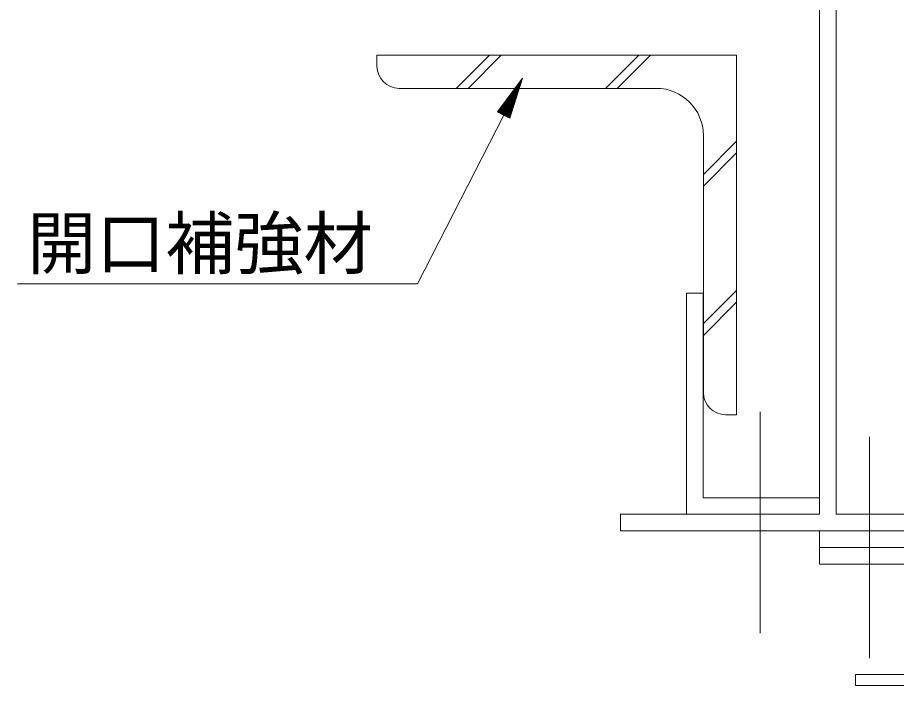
# Model space of a CAD drawing. Units: millimetres at full size, sheet at 1:6; details may follow other scales. Extents: x -1207 to 1226, y -853 to 852.
# Drawn here: x -563.8 to -405, y -505.7 to -384.9 of the extents above; entities that cross this region are included whole.
import ezdxf
from ezdxf.enums import TextEntityAlignment as Align

# ---------------------------------------------------------------- set-up
doc = ezdxf.new("R2010")
doc.units = ezdxf.units.MM
doc.header["$LTSCALE"] = 6
doc.linetypes.add('DOUBLE_CHAIN2', pattern=[12.8, 9, -1, 0.6, -0.6, 0.6, -1])
for name, color, linetype, lineweight in [('0-2_SUNPO', 7, 'Continuous', 9), ('0-3_STEEL', 6, 'Continuous', 9), ('0-8_SASH', 134, 'Continuous', 9)]:
    doc.layers.add(name, color=color, linetype=linetype, lineweight=lineweight)
doc.styles.add('ＭＳ ゴシック', font='')
doc.styles.get('ＭＳ ゴシック').set_extended_font_data('MS Gothic')

msp = doc.modelspace()

# ---------------------------------------------------------------- linework, layer by layer
at = {"layer": '0-2_SUNPO'}
for p, q in [((-477.09, -402.012), (-472.568, -395.899)), ((-472.568, -395.899), (-474.863, -403.148)), ((-472.959, -397.133), (-473.481, -397.133)), ((-472.943, -397.083), (-473.444, -397.083)), ((-472.927, -397.033), (-473.407, -397.033)), ((-472.911, -396.983), (-473.37, -396.983)), ((-472.896, -396.933), (-473.333, -396.933)), ((-472.88, -396.883), (-473.296, -396.883)), ((-472.864, -396.833), (-473.259, -396.833)), ((-472.848, -396.783), (-473.222, -396.783)), ((-472.832, -396.733), (-473.185, -396.733)), ((-472.816, -396.683), (-473.148, -396.683)), ((-472.801, -396.633), (-473.111, -396.633)), ((-472.785, -396.583), (-473.074, -396.583)), ((-472.769, -396.533), (-473.037, -396.533)), ((-472.753, -396.483), (-473, -396.483)), ((-472.737, -396.433), (-472.963, -396.433)), ((-472.721, -396.383), (-472.926, -396.383)), ((-472.706, -396.333), (-472.889, -396.333)), ((-472.69, -396.283), (-472.852, -396.283)), ((-472.674, -396.233), (-472.815, -396.233)), ((-472.658, -396.183), (-472.778, -396.183)), ((-472.642, -396.133), (-472.741, -396.133)), ((-472.626, -396.083), (-472.704, -396.083)), ((-472.611, -396.033), (-472.668, -396.033)), ((-472.595, -395.983), (-472.63, -395.983)), ((-472.579, -395.933), (-472.594, -395.933)), ((-473.45, -398.683), (-474.628, -398.683)), ((-473.434, -398.633), (-474.591, -398.633)), ((-473.418, -398.583), (-474.554, -398.583)), ((-473.402, -398.533), (-474.517, -398.533)), ((-473.386, -398.483), (-474.48, -398.483)), ((-473.37, -398.433), (-474.443, -398.433)), ((-473.355, -398.383), (-474.406, -398.383)), ((-473.339, -398.333), (-474.369, -398.333)), ((-473.323, -398.283), (-474.332, -398.283)), ((-473.307, -398.233), (-474.295, -398.233)), ((-473.291, -398.183), (-474.258, -398.183)), ((-473.275, -398.133), (-474.221, -398.133)), ((-473.26, -398.083), (-474.184, -398.083)), ((-473.244, -398.033), (-474.147, -398.033)), ((-473.228, -397.983), (-474.11, -397.983)), ((-473.212, -397.933), (-474.073, -397.933)), ((-473.196, -397.883), (-474.036, -397.883)), ((-473.18, -397.833), (-473.999, -397.833)), ((-473.165, -397.783), (-473.962, -397.783)), ((-473.149, -397.733), (-473.925, -397.733)), ((-473.133, -397.683), (-473.888, -397.683)), ((-473.117, -397.633), (-473.851, -397.633)), ((-473.101, -397.583), (-473.814, -397.583)), ((-473.086, -397.533), (-473.777, -397.533)), ((-473.07, -397.483), (-473.74, -397.483)), ((-473.054, -397.433), (-473.703, -397.433)), ((-473.038, -397.383), (-473.666, -397.383)), ((-473.022, -397.333), (-473.629, -397.333)), ((-473.006, -397.283), (-473.592, -397.283)), ((-472.991, -397.233), (-473.555, -397.233)), ((-472.975, -397.183), (-473.518, -397.183)), ((-473.956, -400.283), (-475.811, -400.283)), ((-473.94, -400.233), (-475.774, -400.233)), ((-473.924, -400.183), (-475.737, -400.183)), ((-473.908, -400.133), (-475.7, -400.133)), ((-473.893, -400.083), (-475.663, -400.083)), ((-473.877, -400.033), (-475.626, -400.033)), ((-473.861, -399.983), (-475.589, -399.983)), ((-473.845, -399.933), (-475.552, -399.933)), ((-473.829, -399.883), (-475.515, -399.883)), ((-473.813, -399.833), (-475.478, -399.833)), ((-473.798, -399.783), (-475.441, -399.783)), ((-473.782, -399.733), (-475.404, -399.733)), ((-473.766, -399.683), (-475.367, -399.683)), ((-473.75, -399.633), (-475.33, -399.633)), ((-473.734, -399.583), (-475.293, -399.583)), ((-473.719, -399.533), (-475.256, -399.533)), ((-473.703, -399.483), (-475.219, -399.483)), ((-473.687, -399.433), (-475.182, -399.433)), ((-473.671, -399.383), (-475.145, -399.383)), ((-473.655, -399.333), (-475.108, -399.333)), ((-473.639, -399.283), (-475.071, -399.283)), ((-473.624, -399.233), (-475.034, -399.233)), ((-473.608, -399.183), (-474.997, -399.183)), ((-473.592, -399.133), (-474.96, -399.133)), ((-473.576, -399.083), (-474.924, -399.083)), ((-473.56, -399.033), (-474.886, -399.033)), ((-473.545, -398.983), (-474.849, -398.983)), ((-473.529, -398.933), (-474.813, -398.933)), ((-473.513, -398.883), (-474.775, -398.883)), ((-473.497, -398.833), (-474.739, -398.833)), ((-473.481, -398.783), (-474.702, -398.783)), ((-473.465, -398.733), (-474.665, -398.733)), ((-474.462, -401.883), (-476.995, -401.883)), ((-474.447, -401.833), (-476.958, -401.833)), ((-474.431, -401.783), (-476.92, -401.783)), ((-474.415, -401.733), (-476.884, -401.733)), ((-474.399, -401.683), (-476.847, -401.683)), ((-474.383, -401.633), (-476.81, -401.633)), ((-474.367, -401.583), (-476.773, -401.583)), ((-474.352, -401.533), (-476.736, -401.533)), ((-474.336, -401.483), (-476.699, -401.483)), ((-474.32, -401.433), (-476.662, -401.433)), ((-474.304, -401.383), (-476.625, -401.383)), ((-474.288, -401.333), (-476.588, -401.333)), ((-474.273, -401.283), (-476.551, -401.283)), ((-474.257, -401.233), (-476.514, -401.233)), ((-474.241, -401.183), (-476.477, -401.183)), ((-474.225, -401.133), (-476.44, -401.133)), ((-474.209, -401.083), (-476.403, -401.083)), ((-474.193, -401.033), (-476.366, -401.033)), ((-474.178, -400.983), (-476.329, -400.983)), ((-474.162, -400.933), (-476.292, -400.933)), ((-474.146, -400.883), (-476.255, -400.883)), ((-474.13, -400.833), (-476.218, -400.833)), ((-474.114, -400.783), (-476.181, -400.783)), ((-474.098, -400.733), (-476.144, -400.733)), ((-474.083, -400.683), (-476.107, -400.683)), ((-474.067, -400.633), (-476.07, -400.633)), ((-474.051, -400.583), (-476.033, -400.583)), ((-474.035, -400.533), (-475.996, -400.533)), ((-474.019, -400.483), (-475.959, -400.483)), ((-474.003, -400.433), (-475.922, -400.433)), ((-473.988, -400.383), (-475.885, -400.383)), ((-473.972, -400.333), (-475.848, -400.333)), ((-475.976, -402.58), (-491.535, -433.081)), ((-474.863, -403.148), (-477.09, -402.012)), ((-474.494, -401.983), (-477.069, -401.983)), ((-474.51, -402.033), (-477.048, -402.033)), ((-474.478, -401.933), (-477.031, -401.933)), ((-474.526, -402.083), (-476.95, -402.083)), ((-474.542, -402.133), (-476.852, -402.133)), ((-474.557, -402.183), (-476.754, -402.183)), ((-474.573, -402.233), (-476.656, -402.233)), ((-474.589, -402.283), (-476.558, -402.283)), ((-474.605, -402.333), (-476.46, -402.333)), ((-474.621, -402.383), (-476.362, -402.383)), ((-474.637, -402.433), (-476.264, -402.433)), ((-474.652, -402.483), (-476.166, -402.483)), ((-474.668, -402.533), (-476.068, -402.533)), ((-474.684, -402.583), (-475.97, -402.583)), ((-474.7, -402.633), (-475.872, -402.633)), ((-474.716, -402.683), (-475.774, -402.683)), ((-474.732, -402.733), (-475.676, -402.733)), ((-474.747, -402.783), (-475.578, -402.783)), ((-474.763, -402.833), (-475.48, -402.833)), ((-474.779, -402.883), (-475.382, -402.883)), ((-474.795, -402.933), (-475.284, -402.933)), ((-474.811, -402.983), (-475.186, -402.983)), ((-474.827, -403.033), (-475.088, -403.033)), ((-474.842, -403.083), (-474.99, -403.083)), ((-474.858, -403.133), (-474.892, -403.133)), ((-491.535, -433.081), (-563.842, -433.081))]:
    msp.add_line(p, q, dxfattribs=at)
at = {"layer": '0-3_STEEL'}
for p, q in [((-433.886, -391.748), (-498.886, -391.748)), ((-498.886, -393.748), (-498.886, -391.748)), ((-484.537, -397.748), (-478.537, -391.748)), ((-482.415, -397.748), (-476.415, -391.748)), ((-457.564, -397.748), (-451.564, -391.748)), ((-455.442, -397.748), (-449.442, -391.748)), ((-433.886, -456.748), (-433.886, -391.748)), ((-494.886, -397.748), (-448.386, -397.748)), ((-439.886, -452.748), (-439.886, -406.248)), ((-439.886, -413.305), (-433.886, -407.304)), ((-439.886, -415.426), (-433.886, -409.426)), ((-439.886, -440.277), (-433.886, -434.277)), ((-439.886, -442.399), (-433.886, -436.399)), ((-435.886, -456.748), (-433.886, -456.748))]:
    msp.add_line(p, q, dxfattribs=at)
for centre, radius, start, end in [((-494.886, -393.748), 4, 180, 270), ((-448.386, -406.248), 8.5, 0, 90), ((-435.886, -452.748), 4, 180, 270)]:
    msp.add_arc(centre, radius, start, end, dxfattribs=at)
at = {"layer": '0-8_SASH', "color": 7, "linetype": 'DOUBLE_CHAIN2'}
for p, q in [((-429.588, -496.248), (-429.588, -456.248)), ((-409.884, -500.748), (-409.884, -460.748))]:
    msp.add_line(p, q, dxfattribs=at)
at = {"layer": '0-8_SASH'}
for points in [[(-388.885, -474.748), (-388.885, -477.748), (-415.885, -477.748), (-418.885, -477.748), (-454.885, -477.748), (-454.885, -474.748), (-418.885, -474.748), (-418.885, -318.748), (-418.885, -315.748), (-415.885, -315.748), (-388.885, -315.748), (-388.885, -318.748), (-415.885, -318.748), (-415.885, -474.748)], [(-418.885, -480.748), (-388.885, -480.748), (-385.885, -480.748), (-385.885, -477.748), (-385.885, -426.748), (-370.885, -426.748), (-370.885, -423.748), (-385.885, -423.748), (-388.885, -423.748), (-388.885, -426.748), (-388.885, -477.748), (-418.885, -477.748)], [(-418.885, -483.748), (-178.834, -483.748), (-178.834, -480.748), (-418.885, -480.748)], [(-412.41, -503.693), (-402.41, -503.693), (-402.41, -505.693), (-412.41, -505.693)]]:
    msp.add_lwpolyline(points, close=True, dxfattribs=at)
for points in [[(-439.931, -443.492), (-439.931, -440.915), (-439.931, -438.879), (-439.931, -437.35), (-439.931, -436.254), (-439.931, -435.519), (-439.931, -435.073), (-439.931, -434.845), (-439.931, -434.76), (-439.931, -434.748), (-439.939, -434.748), (-439.958, -434.748), (-439.994, -434.748), (-440.053, -434.748), (-440.142, -434.748), (-440.266, -434.748), (-440.431, -434.748), (-440.64, -434.748), (-440.884, -434.748), (-441.152, -434.748), (-441.431, -434.748), (-441.711, -434.748), (-441.978, -434.748), (-442.222, -434.748), (-442.432, -434.748), (-442.597, -434.748), (-442.721, -434.748), (-442.809, -434.748), (-442.869, -434.748), (-442.905, -434.748), (-442.924, -434.748), (-442.931, -434.748), (-442.932, -434.761), (-442.932, -434.852), (-442.932, -435.1), (-442.932, -435.581), (-442.932, -436.376), (-442.932, -437.561), (-442.932, -439.214), (-442.932, -441.415)], [(-442.932, -441.415), (-442.932, -444.201), (-442.932, -447.456), (-442.932, -451.024), (-442.932, -454.748), (-442.932, -458.472), (-442.932, -462.04), (-442.932, -465.295), (-442.932, -468.081), (-442.932, -470.282), (-442.932, -471.936), (-442.932, -473.12), (-442.932, -473.915), (-442.932, -474.396), (-442.932, -474.644), (-442.932, -474.735), (-442.932, -474.748), (-442.924, -474.748), (-442.869, -474.748), (-442.72, -474.748), (-442.431, -474.748), (-441.953, -474.748), (-441.241, -474.748), (-440.247, -474.748), (-438.924, -474.748), (-437.249, -474.748), (-435.292, -474.748), (-433.147, -474.748), (-430.908, -474.748), (-428.67, -474.748), (-426.525, -474.748), (-424.568, -474.748), (-422.893, -474.748), (-421.57, -474.748), (-420.576, -474.748), (-419.864, -474.748), (-419.386, -474.748), (-419.096, -474.748), (-418.948, -474.748), (-418.893, -474.748)], [(-418.885, -471.748), (-418.892, -471.748), (-418.94, -471.748), (-419.07, -471.748), (-419.324, -471.748), (-419.741, -471.748), (-420.365, -471.748), (-421.235, -471.748), (-422.393, -471.748), (-423.859, -471.748), (-425.572, -471.748), (-427.449, -471.748), (-429.408, -471.748), (-431.368, -471.748), (-433.245, -471.748), (-434.957, -471.748), (-436.424, -471.748), (-437.581, -471.748), (-438.451, -471.748), (-439.075, -471.748), (-439.493, -471.748), (-439.746, -471.748), (-439.876, -471.748), (-439.924, -471.748), (-439.931, -471.748), (-439.931, -471.736), (-439.931, -471.652), (-439.931, -471.423), (-439.931, -470.977), (-439.931, -470.243), (-439.931, -469.147), (-439.931, -467.617), (-439.931, -465.582), (-439.931, -463.004), (-439.931, -459.993), (-439.931, -456.693), (-439.931, -453.248), (-439.931, -449.804), (-439.931, -446.503), (-439.931, -443.492)], [(-418.893, -474.748), (-418.885, -474.748), (-418.885, -474.74), (-418.885, -474.722), (-418.885, -474.686), (-418.885, -474.626), (-418.885, -474.537), (-418.885, -474.413), (-418.885, -474.248), (-418.885, -474.039), (-418.885, -473.795), (-418.885, -473.527), (-418.885, -473.248), (-418.885, -472.969), (-418.885, -472.701), (-418.885, -472.457), (-418.885, -472.248), (-418.885, -472.083), (-418.885, -471.959), (-418.885, -471.87), (-418.885, -471.811), (-418.885, -471.775), (-418.885, -471.756), (-418.885, -471.749)]]:
    msp.add_lwpolyline(points, dxfattribs=at)

# ---------------------------------------------------------------- texts
at = {"layer": '0-2_SUNPO', "style": 'ＭＳ ゴシック'}
msp.add_text('開口補強材', height=9.164, dxfattribs=at).set_placement((-562.135, -433.081), align=Align.BOTTOM_LEFT)

doc.saveas('drawing.dxf')
